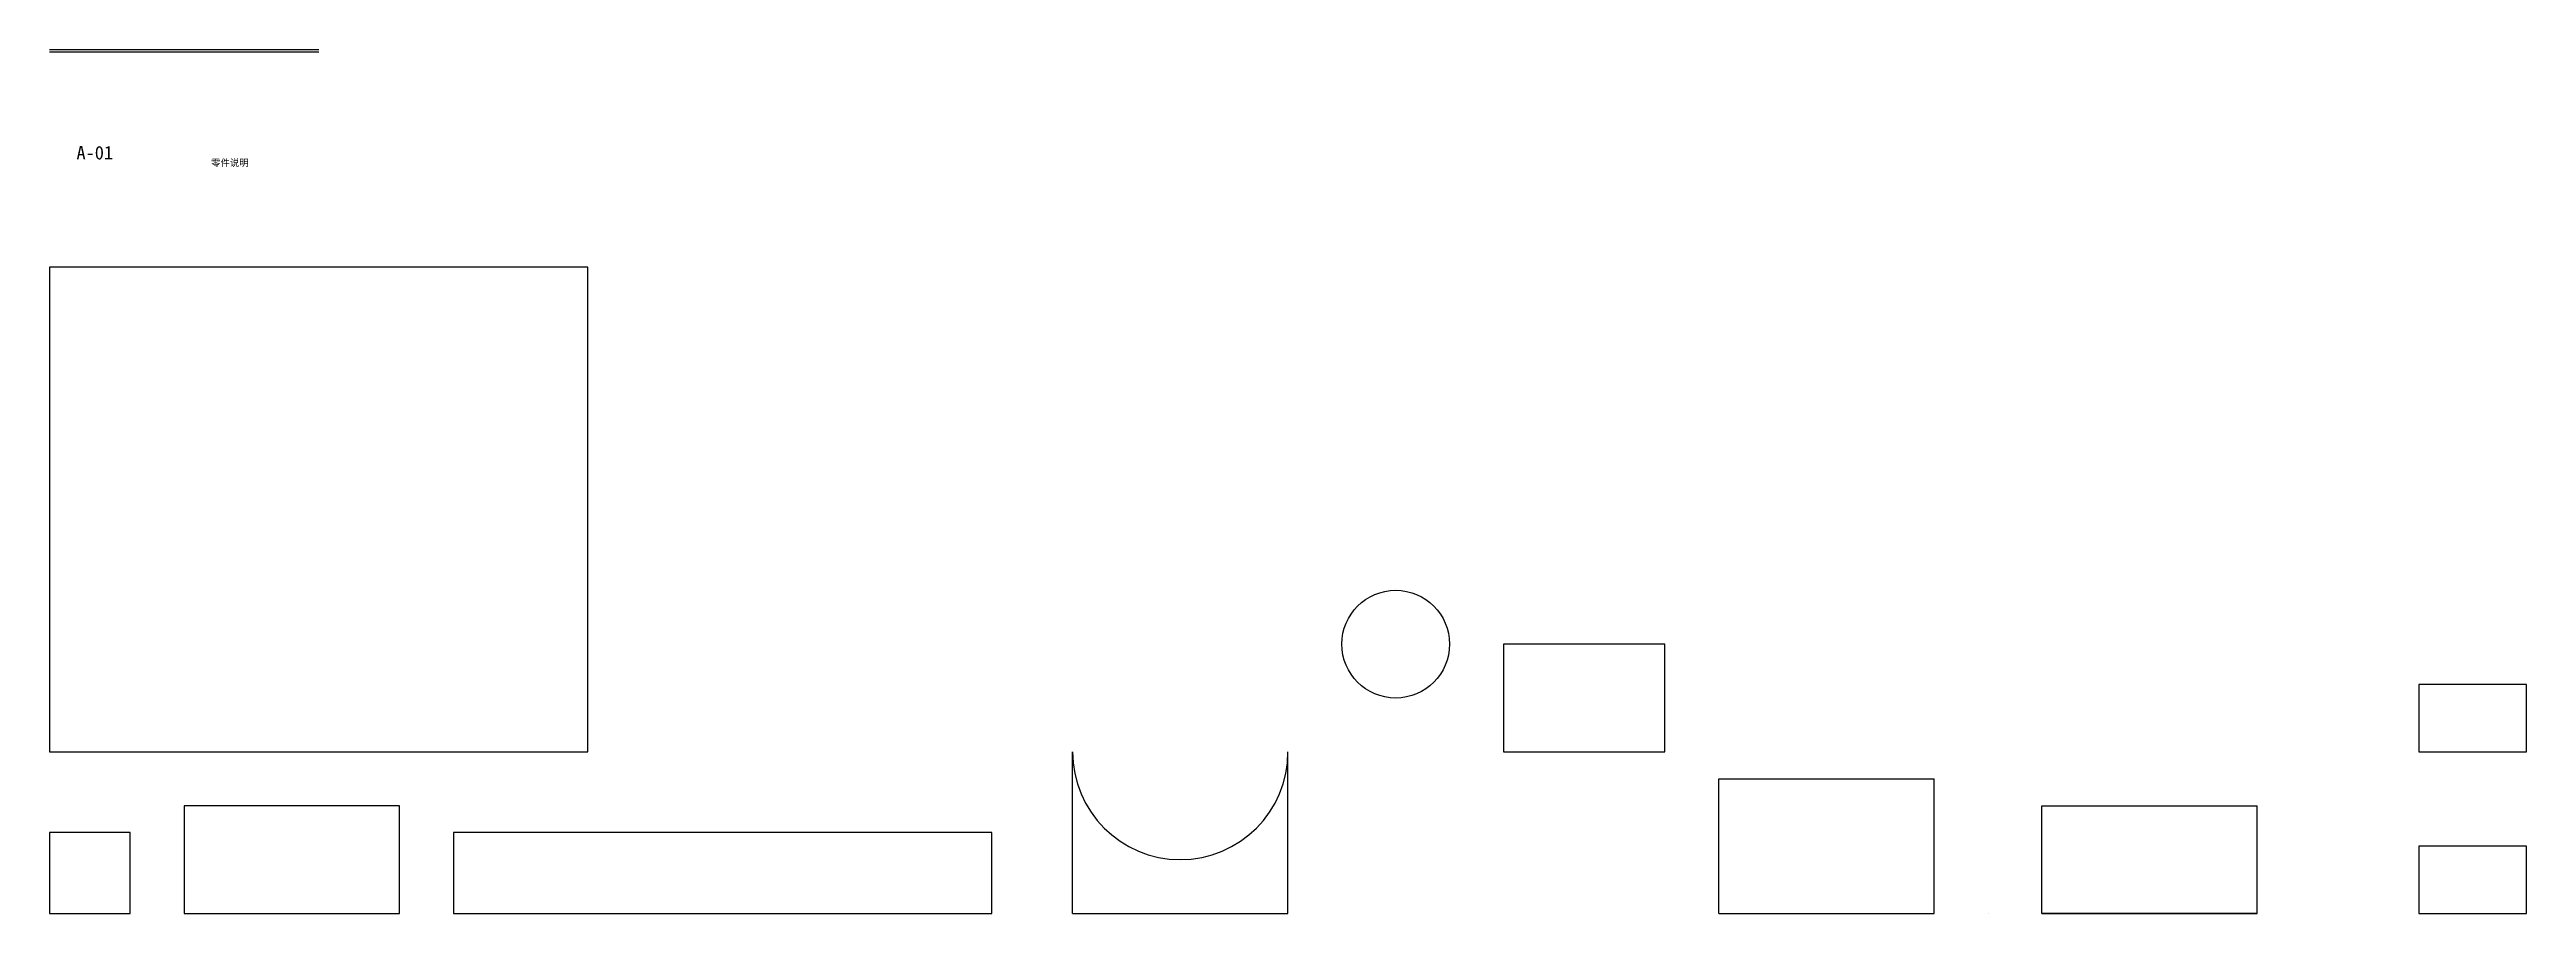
# Model space of a CAD drawing. Header units: metres. Extents: x 0 to 920, y 0 to 321.
import ezdxf

# ---------------------------------------------------------------- set-up
doc = ezdxf.new("R2010")
doc.units = ezdxf.units.M

# ---------------------------------------------------------------- blocks, each defined once
blk = doc.blocks.new('INNER_BLK')
at = {"color": 7}
for p, q in [((40, 25), (0, 25)), ((0, 25), (0, 0)), ((40, 0), (40, 25)), ((0, 0), (40, 0))]:
    blk.add_line(p, q, dxfattribs=at)
blk = doc.blocks.new('OUTER_BLK')
blk.add_blockref('INNER_BLK', (0, 0))

msp = doc.modelspace()

# ---------------------------------------------------------------- linework, layer by layer
at = {"color": 7}
for p, q in [((0, 320.8), (100, 320.8)), ((0, 320), (100, 320)), ((200, 240), (0, 240)), ((0, 240), (0, 60)), ((200, 60), (200, 240)), ((0, 60), (200, 60)), ((380, 0), (380, 60)), ((460, 0), (460, 60)), ((620, 0), (620, 50)), ((620, 50), (700, 50)), ((700, 0), (700, 50)), ((130, 40), (50, 40)), ((50, 40), (50, 0)), ((130, 0), (130, 40)), ((740, 0), (740, 40)), ((740, 40), (820, 40)), ((820, 0), (820, 40)), ((30, 30), (0, 30)), ((0, 30), (0, 0)), ((30, 0), (30, 30)), ((350, 30), (150, 30)), ((150, 30), (150, 0)), ((350, 0), (350, 30)), ((0, 0), (30, 0)), ((50, 0), (130, 0)), ((150, 0), (350, 0)), ((380, 0), (460, 0)), ((620, 0), (700, 0)), ((620, 0), (700, 0)), ((720, 0), (720.1, 0)), ((740, 0.15), (820, 0.15)), ((740, 0), (820, 0))]:
    msp.add_line(p, q, dxfattribs=at)
at = {"color": 3}
for p, q in [((600, 100), (540, 100)), ((540, 100), (540, 60)), ((600, 60), (600, 100)), ((540, 60), (600, 60))]:
    msp.add_line(p, q, dxfattribs=at)
at = {"color": 1}
msp.add_circle((500, 100), 20, dxfattribs=at)
at = {"color": 7}
msp.add_arc((420, 60), 40, 180, 360, dxfattribs=at)

# ---------------------------------------------------------------- block references
for p in [(880, 60), (880, 0)]:
    msp.add_blockref('OUTER_BLK', p)

# ---------------------------------------------------------------- texts
at = {"color": 1}
msp.add_text('A-01', height=5, dxfattribs=at).set_placement((10, 280))
at = {"color": 1, "insert": (60, 280), "char_height": 2.5, "attachment_point": 1}
msp.add_mtext('零件说明', dxfattribs=at)

doc.saveas('drawing.dxf')
